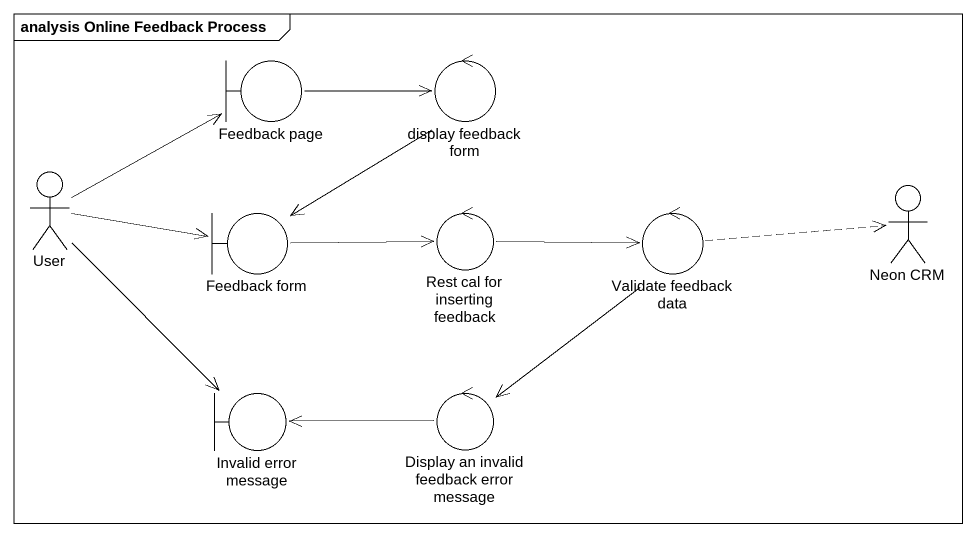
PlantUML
@startuml
mainframe analysis Online Feedback Process
boundary "Feedback page" as Feedback_page
control "display feedback form" as display_feedback_form
actor User
boundary "Feedback form" as Feedback_form
control "Rest cal for inserting feedback" as Rest_cal_for_inserting
control "Validate feedback data" as Validate_feedback_data
actor "Neon CRM" as Neon_CRM
boundary "Invalid error message" as Invalid_error_message
control "Display an invalid feedback error message" as Display_an_invalid_feedback
Feedback_page -right-> display_feedback_form
display_feedback_form --> Feedback_form
User -right-> Feedback_page
User -right-> Feedback_form
User --> Invalid_error_message
Feedback_form -right-> Rest_cal_for_inserting
Rest_cal_for_inserting -right-> Validate_feedback_data
Validate_feedback_data .right.> Neon_CRM
Validate_feedback_data --> Display_an_invalid_feedback
Display_an_invalid_feedback -left-> Invalid_error_message
@enduml
